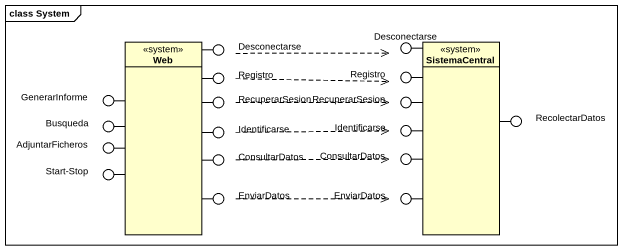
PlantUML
@startuml
mainframe class System
allowmixing
hide circle
hide empty members
class Web <<system>>
() Desconectarse
() "Desconectarse" as Desconectarse_2
class SistemaCentral <<system>>
() Registro
() "Registro" as Registro_2
() GenerarInforme
() Busqueda
() RecuperarSesion
() "RecuperarSesion" as RecuperarSesion_2
() RecolectarDatos
() AdjuntarFicheros
() Identificarse
() ConsultarDatos
() "ConsultarDatos" as ConsultarDatos_2
() "Identificarse" as Identificarse_2
() "Start-Stop" as Start_Stop
() EnviarDatos
() "EnviarDatos" as EnviarDatos_2
Web -up- Desconectarse
SistemaCentral -up- Desconectarse_2
Web -up- Registro
SistemaCentral -up- Registro_2
Web -up- GenerarInforme
Web -left- Busqueda
Web -up- RecuperarSesion
SistemaCentral -up- RecuperarSesion_2
SistemaCentral -right- RecolectarDatos
Web -left- AdjuntarFicheros
Web -right- Identificarse
Web -right- ConsultarDatos
SistemaCentral -left- ConsultarDatos_2
SistemaCentral -left- Identificarse_2
Web -- Start_Stop
Web -- EnviarDatos
SistemaCentral -- EnviarDatos_2
Desconectarse .right.> Desconectarse_2
Registro .right.> Registro_2
RecuperarSesion .right.> RecuperarSesion_2
Identificarse .right.> Identificarse_2
ConsultarDatos .right.> ConsultarDatos_2
EnviarDatos .right.> EnviarDatos_2
@enduml
